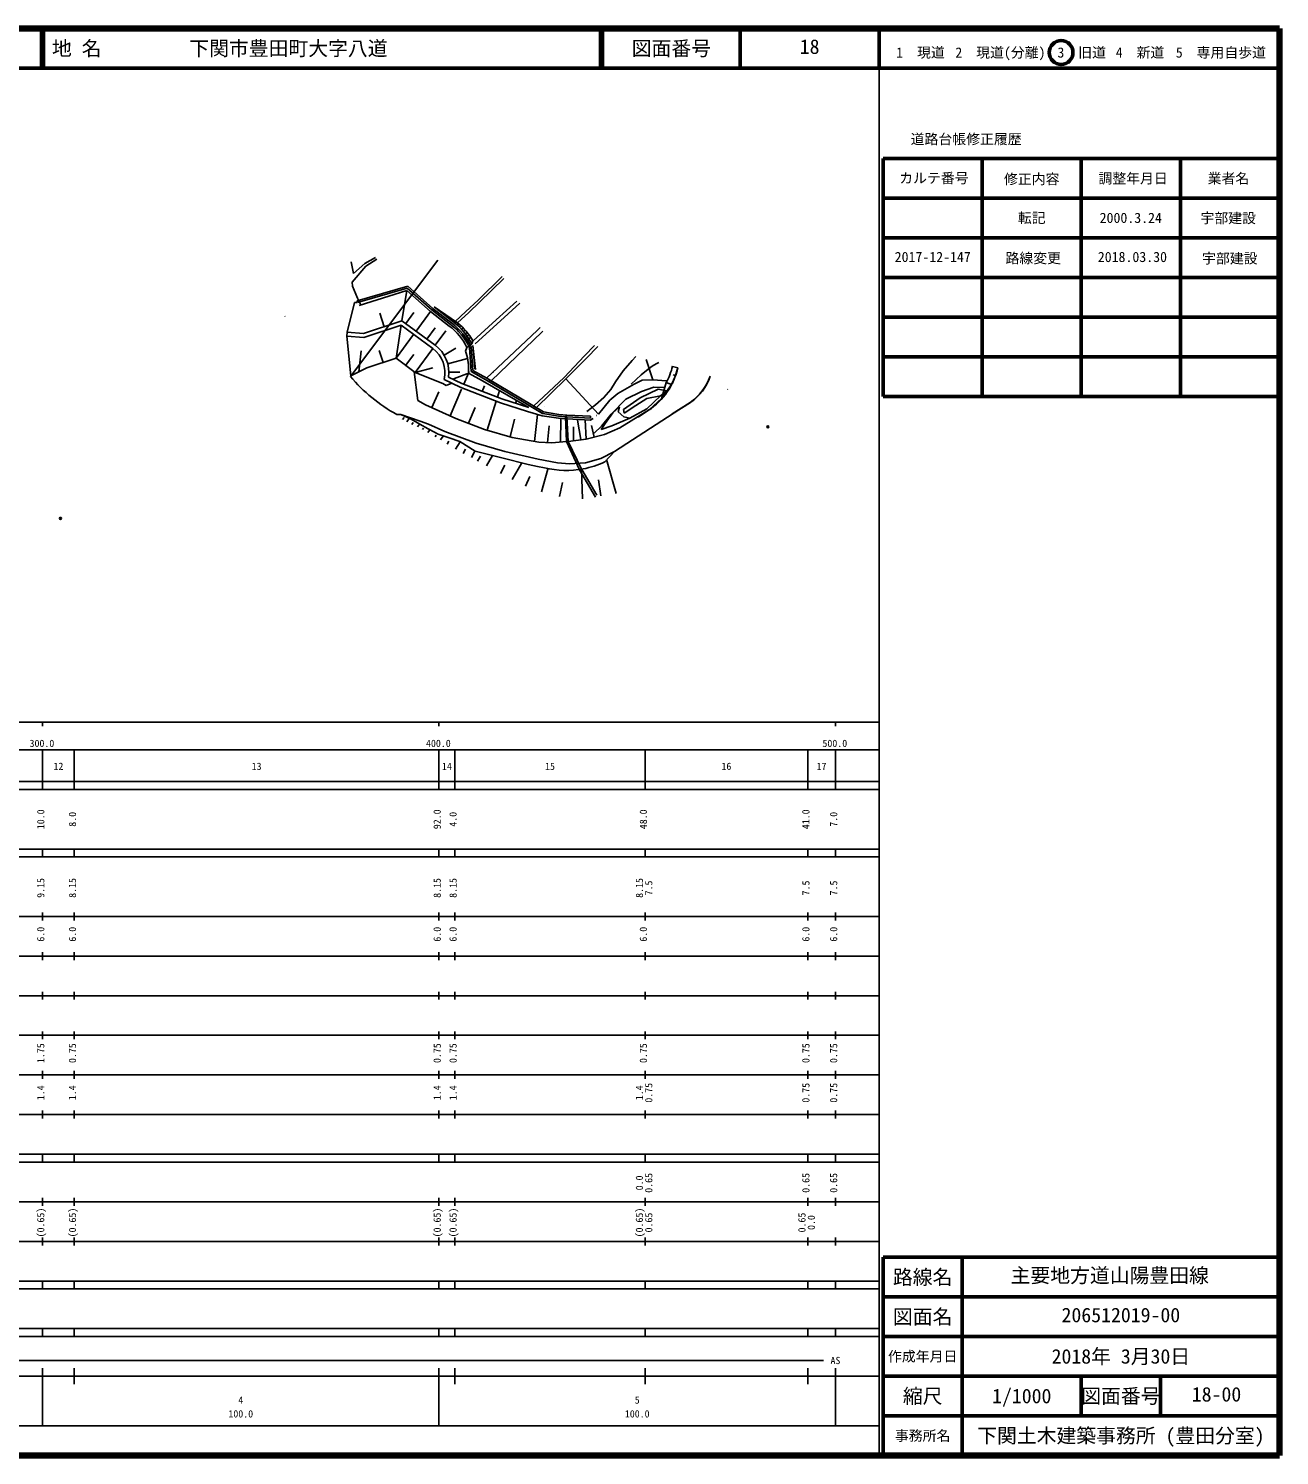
# Model space of a CAD drawing. Units: millimetres, scale not verified. Extents: x 40000 to 680000, y 20000 to 380000.
# Drawn here: x 364467 to 680000, y 20000 to 380000 of the extents above; entities that cross this region are included whole.
import ezdxf
from ezdxf.enums import TextEntityAlignment as Align

# ---------------------------------------------------------------- set-up
doc = ezdxf.new("R2010")
doc.units = ezdxf.units.MM
doc.header["$LTSCALE"] = 1000
doc.header["$PDMODE"] = 32
doc.header["$PDSIZE"] = 500
for name, color, linetype, lineweight in [('M-BGD', 7, 'Continuous', 25), ('M-TTL', 2, 'Continuous', 140), ('M-TTL-BAND', 7, 'Continuous', 25), ('M-TTL-FRAM', 2, 'Continuous', 50), ('M-TTL-LINE', 7, 'Continuous', 50), ('M-TTL-TXT', 7, 'Continuous', 50)]:
    doc.layers.add(name, color=color, linetype=linetype, lineweight=lineweight)
doc.layers.add('M-OTRS', color=6, linetype='Continuous')
doc.styles.add('ＭＳ ゴシック', font='')
doc.styles.get('ＭＳ ゴシック').set_extended_font_data('MS Gothic')

msp = doc.modelspace()

# ---------------------------------------------------------------- linework, layer by layer
at = {"layer": 'M-BGD'}
for p, q in [((445705, 292245), (467721, 321532)), ((445824, 321134), (446439, 318182)), ((446439, 318182), (449318, 320757)), ((451946, 322225), (449318, 320757)), ((452337, 321817), (449571, 320060)), ((449571, 320060), (446079, 316015)), ((477915, 311463), (483968, 317468)), ((478201, 310926), (484313, 316917)), ((446079, 316015), (446141, 314993)), ((446141, 314993), (447425, 311941)), ((460114, 315015), (447329, 311305)), ((460003, 314524), (447451, 310883)), ((459871, 313892), (447856, 310159)), ((458658, 306252), (459871, 313892)), ((459871, 313892), (465841, 308577)), ((460003, 314524), (466198, 309008)), ((460114, 315015), (466480, 309347)), ((444850, 303402), (446692, 310895)), ((446692, 310895), (447287, 310867)), ((447329, 311305), (447287, 310867)), ((447451, 310883), (447329, 311305)), ((447425, 311941), (448310, 310300)), ((471494, 306105), (466758, 309764)), ((466758, 309764), (472705, 305724)), ((474773, 308570), (477915, 311463)), ((475505, 308377), (478201, 310926)), ((482454, 306540), (487654, 311245)), ((483525, 306257), (488416, 310704)), ((429150, 307427), (429206, 307378)), ((458658, 306252), (448943, 303029)), ((453057, 308175), (454187, 304769)), ((458658, 306252), (467030, 300079)), ((461673, 308382), (459594, 305562)), ((462201, 303640), (465841, 308577)), ((470590, 304908), (465841, 308577)), ((470933, 305351), (466198, 309008)), ((471202, 305700), (466480, 309347)), ((469066, 307981), (469175, 308122)), ((469660, 307522), (469746, 307633)), ((470253, 307064), (470418, 307277)), ((470847, 306605), (470956, 306746)), ((471441, 306147), (471661, 306433)), ((472116, 306124), (474773, 308570)), ((472701, 305726), (475505, 308377)), ((476606, 301248), (482454, 306540)), ((477105, 300421), (483525, 306257)), ((444850, 303402), (444759, 302406)), ((444759, 302406), (445776, 292372)), ((444759, 302406), (449060, 302014)), ((444850, 303402), (448943, 303029)), ((458481, 305139), (449060, 302014)), ((457156, 296798), (458481, 305139)), ((457156, 296798), (461607, 302835)), ((458481, 305139), (466436, 299274)), ((463762, 305568), (463774, 305576)), ((466997, 304458), (464917, 301637)), ((467030, 300079), (469714, 303719)), ((467054, 303313), (467066, 303321)), ((472283, 305873), (472093, 305641)), ((472606, 305204), (472914, 305550)), ((473156, 304693), (473365, 304908)), ((473680, 304157), (474045, 304498)), ((474179, 303597), (474407, 303791)), ((474651, 303014), (475075, 303342)), ((475095, 302410), (475341, 302582)), ((480023, 291817), (492759, 303816)), ((481149, 291145), (494033, 303480)), ((492759, 303816), (493527, 304541)), ((494033, 303480), (494183, 303623)), ((461986, 293237), (466436, 299274)), ((472210, 299339), (469285, 297594)), ((475032, 299565), (474686, 298635)), ((475032, 299565), (476251, 300482)), ((475511, 301786), (475996, 302092)), ((475658, 299550), (476109, 293462)), ((475896, 301143), (476027, 301217)), ((476091, 299662), (476530, 293733)), ((476251, 300482), (476555, 301193)), ((476567, 300010), (477004, 294109)), ((476567, 300010), (477192, 294005)), ((507196, 300000), (504663, 297431)), ((508080, 299767), (505224, 296853)), ((447770, 293354), (448384, 298706)), ((457156, 296798), (449828, 294367)), ((452927, 298780), (453939, 295731)), ((457156, 296798), (457172, 296819)), ((457156, 296798), (461986, 293237)), ((459571, 295018), (461625, 297804)), ((470198, 295431), (475199, 296768)), ((476782, 297101), (476869, 297107)), ((476838, 296353), (476892, 296357)), ((476893, 295605), (477024, 295614)), ((504663, 297431), (499565, 291956)), ((505224, 296853), (499968, 291611)), ((521917, 291340), (520289, 296540)), ((445776, 292372), (449828, 294367)), ((461757, 293406), (462622, 286162)), ((461986, 293237), (466480, 294438)), ((468933, 290412), (461986, 293237)), ((470404, 292062), (473768, 290440)), ((473244, 293331), (470485, 293308)), ((471462, 291552), (475484, 293056)), ((474236, 290259), (475443, 293087)), ((479004, 291111), (475440, 293080)), ((479845, 291403), (476109, 293462)), ((476420, 295178), (476432, 295186)), ((480065, 291785), (476530, 293733)), ((477004, 294109), (477192, 294005)), ((494325, 283260), (480065, 291785)), ((481644, 293262), (481656, 293270)), ((499565, 291956), (491814, 284762)), ((499968, 291611), (492506, 284348)), ((508201, 282734), (499968, 291611)), ((528223, 294369), (526900, 294746)), ((527665, 292492), (527070, 292636)), ((466159, 284392), (467952, 288336)), ((468933, 290412), (469835, 289977)), ((469280, 291493), (473370, 289522)), ((469835, 289977), (471229, 290554)), ((470837, 282292), (473707, 289019)), ((473370, 289522), (483555, 285594)), ((473768, 290440), (483889, 286537)), ((474538, 290968), (474561, 291020)), ((478904, 288459), (479491, 289836)), ((490631, 284354), (479004, 291111)), ((494170, 282840), (479845, 291403)), ((494093, 282888), (480485, 291040)), ((482737, 286981), (483251, 288642)), ((517246, 290245), (513137, 287898)), ((519064, 288437), (515136, 286463)), ((519250, 291319), (517246, 290245)), ((523324, 289042), (518733, 286849)), ((522154, 289554), (519064, 288437)), ((521917, 291340), (519250, 291319)), ((525418, 291094), (521917, 291340)), ((524936, 289441), (522154, 289554)), ((525493, 288602), (523324, 289042)), ((525493, 288602), (523884, 287358)), ((527101, 290817), (524100, 286620)), ((524155, 286577), (525270, 290664)), ((525051, 288374), (525393, 288132)), ((525072, 288368), (525414, 288125)), ((525270, 290664), (526645, 290170)), ((535543, 290296), (535508, 290310)), ((540757, 288893), (540873, 289020)), ((462622, 286162), (464576, 285103)), ((464576, 285103), (472282, 281643)), ((480166, 278672), (482441, 286023)), ((483555, 285594), (490323, 283402)), ((483889, 286537), (490631, 284354)), ((487334, 285421), (487517, 286163)), ((494598, 284609), (494609, 284617)), ((511055, 286279), (508201, 282734)), ((513137, 287898), (511055, 286279)), ((515136, 286463), (511425, 282749)), ((511809, 283005), (513502, 284585)), ((513502, 284585), (513194, 283283)), ((518733, 286849), (514526, 283886)), ((514741, 282959), (517667, 284921)), ((517667, 284921), (520443, 286631)), ((523884, 287358), (520442, 284053)), ((520443, 286631), (523884, 287358)), ((524100, 286620), (521107, 283876)), ((526842, 282781), (531385, 285630)), ((526862, 282775), (531405, 285622)), ((528714, 283992), (531343, 285692)), ((528734, 283985), (531363, 285685)), ((457380, 282628), (458347, 282656)), ((460963, 281417), (458347, 282656)), ((458347, 282656), (463238, 280924)), ((458828, 281334), (459238, 281894)), ((459879, 280768), (460450, 281616)), ((464378, 279535), (460963, 281417)), ((463238, 280924), (465339, 280186)), ((472282, 281643), (479512, 278862)), ((475472, 280416), (477157, 284365)), ((485935, 276999), (487034, 281462)), ((490323, 283402), (493984, 282288)), ((492860, 282630), (492127, 275827)), ((498136, 281666), (493984, 282288)), ((498164, 282165), (494170, 282840)), ((498213, 282603), (494325, 283260)), ((499894, 281565), (498136, 281666)), ((499871, 282067), (498164, 282165)), ((500267, 282485), (498213, 282603)), ((498657, 275674), (498726, 281632)), ((499868, 282138), (499871, 282067)), ((499868, 282138), (500277, 282114)), ((500158, 275799), (499871, 282067)), ((506200, 282170), (500267, 282485)), ((500277, 282114), (500280, 282044)), ((506177, 281731), (500280, 282044)), ((500566, 275790), (500280, 282044)), ((506150, 281231), (500303, 281542)), ((503755, 276332), (502922, 281160)), ((505136, 276390), (504836, 281301)), ((506902, 281596), (506150, 281231)), ((506200, 282170), (506177, 281731)), ((507766, 282338), (507778, 282346)), ((511425, 282749), (509020, 279682)), ((509903, 280343), (511809, 283005)), ((509932, 280819), (509944, 280827)), ((516168, 281725), (511571, 279759)), ((512254, 273330), (528738, 283988)), ((513194, 283283), (514629, 282025)), ((521107, 283876), (513613, 279292)), ((514526, 283886), (514741, 282959)), ((514629, 282025), (516168, 281725)), ((520442, 284053), (516168, 281725)), ((518217, 281973), (520862, 283684)), ((518237, 281968), (520882, 283678)), ((461140, 280104), (461485, 280631)), ((462545, 279520), (463050, 280227)), ((463808, 278813), (464085, 279217)), ((467794, 277652), (464378, 279535)), ((464448, 279574), (464460, 279582)), ((465070, 279231), (465079, 279237)), ((465196, 278081), (465701, 278788)), ((465339, 280186), (469481, 278321)), ((467014, 277021), (467317, 277450)), ((470546, 276739), (467794, 277652)), ((469481, 278321), (477387, 275377)), ((479512, 278862), (486478, 276842)), ((495820, 279762), (495366, 275542)), ((501911, 275966), (501951, 279504)), ((509769, 277545), (505136, 276390)), ((507147, 276894), (506458, 279815)), ((509020, 279682), (507156, 277942)), ((508921, 278799), (509903, 280343)), ((511571, 279759), (508921, 278799)), ((513613, 279292), (509769, 277545)), ((510905, 279403), (510916, 279411)), ((468403, 276238), (469084, 277198)), ((470084, 275139), (470498, 275860)), ((470534, 276822), (470537, 276825)), ((473297, 275826), (470546, 276739)), ((472186, 273910), (473351, 275759)), ((477118, 273400), (473297, 275826)), ((474095, 272810), (474664, 273840)), ((477387, 275377), (484633, 273300)), ((493162, 275641), (486478, 276842)), ((496479, 275492), (493162, 275641)), ((500158, 275799), (496479, 275492)), ((503421, 268664), (500158, 275799)), ((500566, 275790), (500158, 275799)), ((505136, 276390), (500566, 275790)), ((503925, 268816), (500566, 275790)), ((476165, 271775), (477062, 273360)), ((483834, 271704), (477118, 273400)), ((477750, 270870), (478476, 272098)), ((479982, 269673), (481506, 272300)), ((490486, 270021), (483834, 271704)), ((484633, 273300), (492984, 271315)), ((486483, 266212), (488878, 270431)), ((492806, 269528), (490486, 270021)), ((492984, 271315), (497865, 270439)), ((500887, 270171), (497865, 270439)), ((504981, 270449), (500887, 270171)), ((508846, 271565), (504981, 270449)), ((512254, 273330), (508846, 271565)), ((509800, 270661), (512254, 273330)), ((512711, 262680), (510288, 271290)), ((483475, 267765), (484586, 269876)), ((489815, 264530), (490948, 266998)), ((494654, 269135), (492806, 269528)), ((493858, 263074), (495493, 268866)), ((507511, 261797), (503421, 268664)), ((504209, 261360), (503925, 268816)), ((507814, 262251), (504026, 268765)), ((498386, 261942), (499179, 265483)), ((508849, 262075), (508217, 266139))]:
    msp.add_line(p, q, dxfattribs=at)
for points in [[(505279, 283364), (507458, 285096), (509588, 286899), (511329, 288910), (512560, 290879), (514496, 293628), (516721, 296279), (517662, 297234)], [(523414, 295714), (522751, 295430), (521807, 294850), (520325, 293695), (519002, 292673), (516444, 290251)]]:
    msp.add_lwpolyline(points, dxfattribs=at)
for centre, radius, start, end in [((461986, 293237), 16000, 26.92314, 53.53712), ((461986, 293237), 14500, 25.87276, 53.59857), ((461986, 293237), 15060, 24.78378, 53.59857), ((461986, 293237), 15500, 24.48689, 53.59857), ((462185, 292884), 16600, 30.03634, 50.66946), ((461986, 293237), 7500, 346.55229, 53.59857), ((461986, 293237), 8500, 352.04863, 53.59857), ((461841, 294100), 13622, 359.65857, 19.44193), ((477050, 318591), 40991, 219.9794, 241.32446), ((461986, 293237), 13500, 359.22762, 3.31934), ((510716, 298552), 18000, 304.30862, 346.78881), ((510738, 298548), 18000, 304.29959, 346.78326), ((511302, 298610), 16070, 330.36673, 346.24635), ((524052, 296455), 13000, 304.11169, 341.31363), ((524055, 296453), 13071, 304.10537, 341.34088), ((499384, 293388), 25000, 281.47766, 294.6219), ((500129, 293528), 25000, 257.34972, 279.74122)]:
    msp.add_arc(centre, radius, start, end, dxfattribs=at)
at = {"layer": 'M-OTRS'}
for p in [(550965, 279543), (372509, 256421)]:
    msp.add_point(p, dxfattribs=at)
at = {"layer": 'M-TTL'}
for p, q in [((680000, 380000), (40000, 380000)), ((680000, 20000), (680000, 380000)), ((40000, 20000), (680000, 20000))]:
    msp.add_line(p, q, dxfattribs=at)
at = {"layer": 'M-TTL-BAND'}
for p, q in [((579000, 20000), (579000, 370000)), ((40000, 205000), (579000, 205000)), ((368000, 205000), (368000, 204000)), ((468000, 205000), (468000, 204000)), ((568000, 205000), (568000, 204000)), ((68000, 198000), (579000, 198000)), ((368000, 188000), (368000, 198000)), ((376000, 188000), (376000, 198000)), ((468000, 188000), (468000, 198000)), ((472000, 188000), (472000, 198000)), ((520000, 188000), (520000, 198000)), ((561000, 188000), (561000, 198000)), ((568000, 188000), (568000, 198000)), ((40000, 190000), (579000, 190000)), ((40000, 188000), (579000, 188000)), ((40000, 173000), (579000, 173000)), ((368000, 171000), (368000, 173000)), ((376000, 171000), (376000, 173000)), ((468000, 171000), (468000, 173000)), ((472000, 171000), (472000, 173000)), ((520000, 171000), (520000, 173000)), ((561000, 171000), (561000, 173000)), ((568000, 171000), (568000, 173000)), ((40000, 171000), (579000, 171000)), ((40000, 156000), (579000, 156000)), ((368000, 155000), (368000, 157000)), ((376000, 155000), (376000, 157000)), ((468000, 155000), (468000, 157000)), ((472000, 155000), (472000, 157000)), ((520000, 155000), (520000, 157000)), ((561000, 155000), (561000, 157000)), ((568000, 155000), (568000, 157000)), ((46000, 146000), (579000, 146000)), ((368000, 145000), (368000, 147000)), ((376000, 145000), (376000, 147000)), ((468000, 145000), (468000, 147000)), ((472000, 145000), (472000, 147000)), ((520000, 145000), (520000, 147000)), ((561000, 145000), (561000, 147000)), ((568000, 145000), (568000, 147000)), ((368000, 135000), (368000, 137000)), ((376000, 135000), (376000, 137000)), ((468000, 135000), (468000, 137000)), ((472000, 135000), (472000, 137000)), ((520000, 135000), (520000, 137000)), ((561000, 135000), (561000, 137000)), ((568000, 135000), (568000, 137000)), ((52000, 136000), (579000, 136000)), ((46000, 126000), (579000, 126000)), ((368000, 125000), (368000, 127000)), ((376000, 125000), (376000, 127000)), ((468000, 125000), (468000, 127000)), ((472000, 125000), (472000, 127000)), ((520000, 125000), (520000, 127000)), ((561000, 125000), (561000, 127000)), ((568000, 125000), (568000, 127000)), ((52000, 116000), (579000, 116000)), ((368000, 115000), (368000, 117000)), ((376000, 115000), (376000, 117000)), ((468000, 115000), (468000, 117000)), ((472000, 115000), (472000, 117000)), ((520000, 115000), (520000, 117000)), ((561000, 115000), (561000, 117000)), ((568000, 115000), (568000, 117000)), ((46000, 106000), (579000, 106000)), ((368000, 105000), (368000, 107000)), ((376000, 105000), (376000, 107000)), ((468000, 105000), (468000, 107000)), ((472000, 105000), (472000, 107000)), ((520000, 105000), (520000, 107000)), ((561000, 105000), (561000, 107000)), ((568000, 105000), (568000, 107000)), ((40000, 96000), (579000, 96000)), ((40000, 94000), (579000, 94000)), ((368000, 94000), (368000, 96000)), ((376000, 94000), (376000, 96000)), ((468000, 94000), (468000, 96000)), ((472000, 94000), (472000, 96000)), ((520000, 94000), (520000, 96000)), ((561000, 94000), (561000, 96000)), ((568000, 94000), (568000, 96000)), ((49000, 84000), (579000, 84000)), ((368000, 83000), (368000, 85000)), ((376000, 83000), (376000, 85000)), ((468000, 83000), (468000, 85000)), ((472000, 83000), (472000, 85000)), ((520000, 83000), (520000, 85000)), ((561000, 83000), (561000, 85000)), ((568000, 83000), (568000, 85000)), ((40000, 74000), (579000, 74000)), ((368000, 73000), (368000, 75000)), ((376000, 73000), (376000, 75000)), ((468000, 73000), (468000, 75000)), ((472000, 73000), (472000, 75000)), ((520000, 73000), (520000, 75000)), ((561000, 73000), (561000, 75000)), ((568000, 73000), (568000, 75000)), ((40000, 64000), (579000, 64000)), ((40000, 62000), (579000, 62000)), ((368000, 62000), (368000, 64000)), ((376000, 62000), (376000, 64000)), ((468000, 62000), (468000, 64000)), ((472000, 62000), (472000, 64000)), ((520000, 62000), (520000, 64000)), ((561000, 62000), (561000, 64000)), ((568000, 62000), (568000, 64000)), ((40000, 52000), (579000, 52000)), ((368000, 50000), (368000, 52000)), ((376000, 50000), (376000, 52000)), ((468000, 50000), (468000, 52000)), ((472000, 50000), (472000, 52000)), ((520000, 50000), (520000, 52000)), ((561000, 50000), (561000, 52000)), ((568000, 50000), (568000, 52000)), ((40000, 50000), (579000, 50000)), ((71000, 44000), (565000, 44000)), ((40000, 40000), (579000, 40000)), ((368000, 27500), (368000, 42000)), ((376000, 38000), (376000, 42000)), ((468000, 27500), (468000, 42000)), ((472000, 38000), (472000, 42000)), ((520000, 38000), (520000, 42000)), ((561000, 38000), (561000, 42000)), ((568000, 27500), (568000, 42000)), ((68000, 27500), (579000, 27500))]:
    msp.add_line(p, q, dxfattribs=at)
at = {"layer": 'M-TTL-FRAM'}
for p, q in [((580000, 347197), (580000, 287197)), ((580000, 347197), (680000, 347197)), ((580000, 287197), (680000, 287197)), ((680000, 70000), (580000, 70000)), ((580000, 70000), (580000, 20000))]:
    msp.add_line(p, q, dxfattribs=at)
at = {"layer": 'M-TTL-LINE'}
for p, q in [((367750, 380000), (367750, 370000)), ((368250, 380000), (368250, 370000)), ((508747, 380000), (508747, 370000)), ((509247, 380000), (509247, 370000)), ((543997, 380000), (543997, 370000)), ((579000, 380000), (579000, 370000)), ((40000, 370000), (680000, 370000)), ((605000, 347197), (605000, 287197)), ((630000, 347197), (630000, 287197)), ((655000, 347197), (655000, 287197)), ((580000, 337197), (680000, 337197)), ((580000, 327197), (680000, 327197)), ((580000, 317197), (680000, 317197)), ((580000, 307197), (680000, 307197)), ((580000, 297197), (680000, 297197)), ((600000, 70000), (600000, 20000)), ((680000, 60000), (580000, 60000)), ((680000, 50000), (580000, 50000)), ((680000, 40000), (580000, 40000)), ((630000, 40000), (630000, 30000)), ((650000, 40000), (650000, 30000)), ((680000, 30000), (580000, 30000))]:
    msp.add_line(p, q, dxfattribs=at)
at = {"layer": 'M-TTL-TXT'}
msp.add_circle((624916, 373958), 3000, dxfattribs=at)

# ---------------------------------------------------------------- texts
at = {"layer": 'M-TTL-BAND', "style": 'ＭＳ ゴシック'}
for s, p in [('300.0', (367844, 198195)), ('400.0', (467844, 198195)), ('500.0', (567844, 198195)), ('12', (372000, 192405)), ('13', (422000, 192405)), ('14', (470000, 192405)), ('15', (496000, 192405)), ('16', (540500, 192405)), ('17', (564500, 192405)), ('AS', (568000, 42500)), ('4', (418000, 32523)), ('5', (518000, 32523)), ('100.0', (418000, 29033)), ('100.0', (518000, 29033))]:
    msp.add_text(s, height=1833, dxfattribs=at).set_placement(p, align=Align.BOTTOM_CENTER)
for s, p in [('10.0', (369000, 180500)), ('8.0', (377000, 180500)), ('92.0', (469000, 180500)), ('4.0', (473000, 180500)), ('48.0', (521000, 180500)), ('41.0', (562000, 180500)), ('7.0', (569000, 180500)), ('9.15', (369000, 163174)), ('8.15', (377000, 163174)), ('8.15', (469000, 163174)), ('8.15', (473000, 163174)), ('8.15', (520000, 163174)), ('7.5', (522370, 163174)), ('7.5', (562000, 163174)), ('7.5', (569000, 163174)), ('6.0', (369000, 151500)), ('6.0', (377000, 151500)), ('6.0', (469000, 151500)), ('6.0', (473000, 151500)), ('6.0', (521000, 151500)), ('6.0', (562000, 151500)), ('6.0', (569000, 151500)), ('1.75', (369000, 121500)), ('0.75', (377000, 121500)), ('0.75', (469000, 121500)), ('0.75', (473000, 121500)), ('0.75', (521000, 121500)), ('0.75', (562000, 121500)), ('0.75', (569000, 121500)), ('1.4', (369000, 111500)), ('1.4', (377000, 111500)), ('1.4', (469000, 111500)), ('1.4', (473000, 111500)), ('1.4', (520000, 111500)), ('0.75', (522370, 111500)), ('0.75', (562000, 111500)), ('0.75', (569000, 111500)), ('0.0', (520000, 88764)), ('0.65', (522370, 88764)), ('0.65', (562000, 88764)), ('0.65', (569000, 88764)), ('(0.65)', (369000, 78764)), ('(0.65)', (377000, 78764)), ('(0.65)', (469000, 78764)), ('(0.65)', (473000, 78764)), ('(0.65)', (520000, 78764)), ('0.65', (522370, 78764)), ('0.65', (561000, 78764)), ('0.0', (563370, 78764))]:
    msp.add_text(s, height=1833, rotation=90, dxfattribs=at).set_placement(p, align=Align.BOTTOM_CENTER)
at = {"layer": 'M-TTL-TXT', "style": 'ＭＳ ゴシック'}
for s, p in [('地 名', (370380, 375000)), ('下関市豊田町大字八道', (405024, 375000))]:
    msp.add_text(s, height=3666, dxfattribs=at).set_placement(p, align=Align.MIDDLE_LEFT)
for s, height, p in [('図面番号', 3666, (526622, 375000)), ('1\u3000現道', 2566, (589448, 373958)), ('2\u3000現道(分離)', 2566, (609619, 373958)), ('3\u3000旧道', 2566, (630121, 373958)), ('4\u3000新道', 2566, (644824, 373958)), ('5\u3000専用自歩道', 2566, (665228, 373958)), ('道路台帳修正履歴', 2566, (600968, 352113)), ('カルテ番号', 2566, (592839, 342277)), ('修正内容', 2566, (617509, 342023)), ('調整年月日', 2566, (643089, 342197)), ('業者名', 2566, (667134, 342197)), ('転記', 2566, (617500, 332245)), ('2000.3.24', 2566, (642500, 332245)), ('宇部建設', 2566, (667077, 332189)), ('路線変更', 2566, (617907, 322076)), ('宇部建設', 2566, (667484, 322020)), ('路線名', 3666, (590000, 65000)), ('路線名', 3666, (590000, 65000)), ('図面名', 3666, (590000, 55000)), ('図面名', 3666, (590000, 55000)), ('2018年 3月30日', 3666, (640000, 45000)), ('作成年月日', 2566, (590000, 45000)), ('作成年月日', 2566, (590000, 45000)), ('縮尺', 3666, (590000, 35000)), ('縮尺', 3666, (590000, 35000)), ('1/1000', 3666, (615000, 35000)), ('図面番号', 3666, (640000, 35000)), ('図面番号', 3666, (640000, 35000)), ('事務所名', 2566, (590000, 25000)), ('事務所名', 2566, (590000, 25000)), ('下関土木建築事務所 (豊田分室)', 3666, (640000, 25000))]:
    msp.add_text(s, height=height, dxfattribs=at).set_placement(p, align=Align.MIDDLE_CENTER)
for s, p in [('18', (558997, 372500)), ('主要地方道山陽豊田線', (612193, 62500))]:
    msp.add_text(s, height=3666, dxfattribs=at).set_placement(p, align=Align.BOTTOM_LEFT)
for s, height, p in [('2017-12-147', 2566, (592543, 320326)), ('2018.03.30', 2566, (642907, 320326)), ('206512019-00', 3666, (640000, 52500)), ('18-00', 3666, (664125, 32500))]:
    msp.add_text(s, height=height, dxfattribs=at).set_placement(p, align=Align.BOTTOM_CENTER)

doc.saveas('drawing.dxf')
